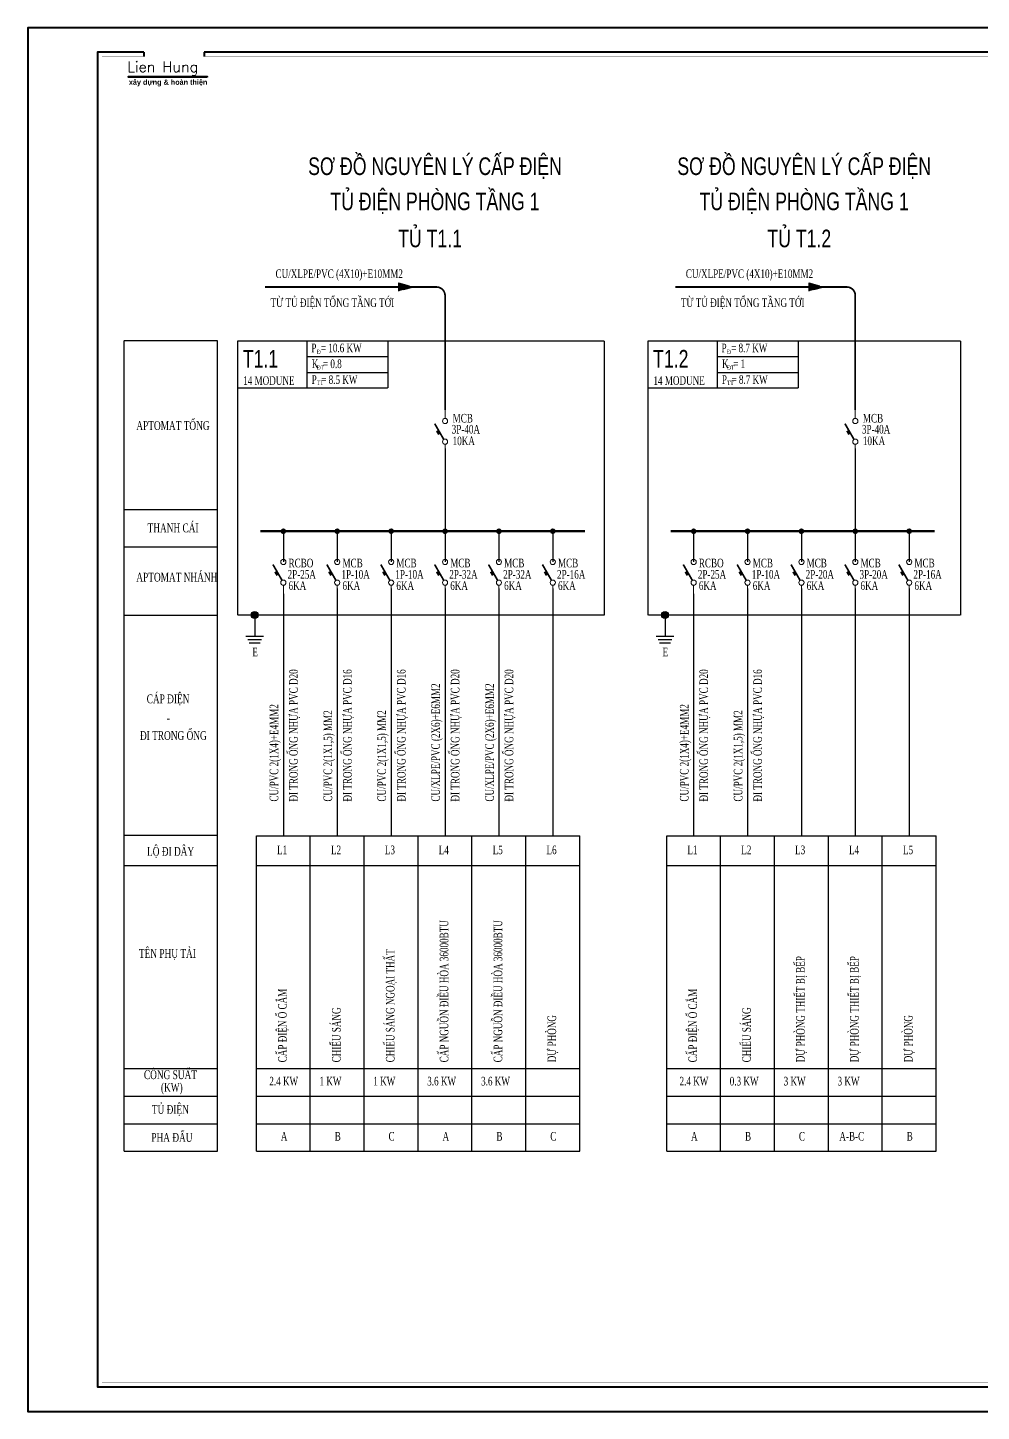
# Model space of a CAD drawing. Header units: inches. Extents: x -30463 to 18, y -115022 to 17.
# Drawn here: x -30463 to -15790, y -91309 to -70014 of the extents above; entities that cross this region are included whole.
import ezdxf
from ezdxf.enums import TextEntityAlignment as Align

# ---------------------------------------------------------------- set-up
doc = ezdxf.new("R2010")
doc.units = ezdxf.units.IN
doc.header["$MEASUREMENT"] = 0
for name, pattern in [('CENTER2', [1.125, 0.75, -0.125, 0.125, -0.125]), ('DASHED', [0.282222, 0.141111, -0.141111]), ('HIDDEN', [9.525, 6.35, -3.175])]:
    doc.linetypes.add(name, pattern=pattern)
for name, color, linetype in [('1', 1, 'Continuous'), ('day dan', 3, 'Continuous'), ('dien', 3, 'Continuous'), ('dien phong', 2, 'Continuous'), ('Sche', 2, 'Continuous'), ('tbi', 5, 'Continuous'), ('TEXT-E', 30, 'Continuous'), ('XT-Thiet bi dien', 50, 'HIDDEN')]:
    doc.layers.add(name, color=color, linetype=linetype)
for name, color, linetype, lineweight in [('6', 6, 'Continuous', 60), ('A-NETCAT', 7, 'Continuous', 40), ('cat1', 252, 'Continuous', 40), ('dây điện 2', 32, 'Continuous', 25), ('E-TEXT', 4, 'Continuous', 13), ('TBD', 2, 'Continuous', 15)]:
    doc.layers.add(name, color=color, linetype=linetype, lineweight=lineweight)
doc.styles.add('0-Thuong', font='vntimeh.shx', dxfattribs={"width": 0.7})
doc.styles.add('BOLD', font='')
doc.styles.add('RomanS', font='romans.shx')
doc.styles.add('VnAvantH', font='')
doc.styles.add('XT-Text dien', font='vntimeh.shx', dxfattribs={"width": 0.7})
doc.styles.get('BOLD').set_extended_font_data('VNI-Avo', bold=True)
doc.styles.get('VnAvantH').set_extended_font_data('.VnAvantH')

# ---------------------------------------------------------------- blocks, each defined once
blk = doc.blocks.new('mt')
at = {"layer": 'XT-Thiet bi dien', "linetype": 'DASHED', "lineweight": -3}
h = blk.add_hatch(color=5, dxfattribs=at)
h.set_gradient(color1=(0, 0, 255), one_color=1, tint=1)
h.paths.add_polyline_path([(3764.42, -1139.31), (3755.52, -1136.86), (3755.52, -1141.76)])
at = {"layer": 'XT-Thiet bi dien', "color": 3, "lineweight": -3}
for p, q in [((3755.52, -1136.86), (3764.42, -1139.31)), ((3755.52, -1136.86), (3755.52, -1141.76)), ((3764.42, -1139.31), (3755.52, -1141.76))]:
    blk.add_line(p, q, dxfattribs=at)
blk = doc.blocks.new('DI2')
at = {"layer": 'TBD'}
for p, q in [((0, 1000), (0, 1250)), ((0, 250), (0, 0))]:
    blk.add_line(p, q, dxfattribs=at)
for points, const_width in [([(-37, 390), (-302, 850)], 50), ([(-177, 533), (-239, 641)], 60)]:
    blk.add_lwpolyline(points, dxfattribs=dict(at, const_width=const_width))
for centre in [(0, 925), (0, 325)]:
    blk.add_circle(centre, 75, dxfattribs=at)
blk = doc.blocks.new('donut')
at = {"layer": 'dien phong', "const_width": 75}
blk.add_lwpolyline([(-37.5, 0, 1), (37.5, 0, 1)], format="xyb", close=True, dxfattribs=at)
blk = doc.blocks.new('nd')
at = {"layer": 'dây điện 2', "ltscale": 20}
h = blk.add_hatch(color=256, dxfattribs=at)
edge = h.paths.add_edge_path()
edge.add_arc((-451, -140), 97, 0, 360)
for p, q in [((-451, -140), (-451, -727)), ((-208, -727), (-695, -727)), ((-262, -819), (-641, -819)), ((-302, -910), (-601, -910))]:
    blk.add_line(p, q, dxfattribs=at)
blk.add_circle((-451, -140), 97, dxfattribs=at)
blk = doc.blocks.new('A$C074D4DC1')
blk.add_lwpolyline([(44733, -1037), (44733, 30566), (42, 30566), (42, -1037)], close=True)
for points in [[(2691, 30008), (1638, 30008), (1638, -479), (44175, -479), (44175, 30008), (4075, 30008)], [(2691, 30008), (2691, 29906)], [(4075, 30008), (4075, 29906)]]:
    blk.add_lwpolyline(points)
at = {"color": 142, "true_color": 0x00a1d6, "const_width": 6.02}
blk.add_lwpolyline([(2691, 29906), (1739, 29906), (1739, -377), (44073, -377), (44073, 29906), (4075, 29906)], dxfattribs=at)
at = {"color": 1}
blk.add_lwpolyline([(4144, 29434), (2345, 29434), (2345, 29451), (4144, 29451)], close=True, dxfattribs=at)
at = {"layer": 'A-NETCAT'}
for points in [[(2691, 30008), (2691, 29906)], [(4075, 30008), (4075, 29906)]]:
    blk.add_lwpolyline(points, dxfattribs=at)
at = {"color": 1}
for s, height, style, p in [('Lien Hung', 240.5, 'RomanS', (2317, 29551)), ('xaây döïng & hoaøn thieän', 119.83, 'BOLD', (2353, 29262))]:
    blk.add_text(s, height=height, dxfattribs=dict(at, style=style)).set_placement(p)

msp = doc.modelspace()

# ---------------------------------------------------------------- linework, layer by layer
at = {"color": 6, "linetype": 'Continuous', "const_width": 37.1, "elevation": 0}
for points in [[(-26883, -77764), (-21888, -77764)], [(-20571, -77764), (-16508, -77764)]]:
    msp.add_lwpolyline(points, dxfattribs=at)
at = {"layer": 'dây điện 2', "linetype": 'DASHED', "lineweight": -3, "const_width": 26.5, "elevation": -12909}
for points in [[(-24041, -75896), (-24041, -74138, 0.414214), (-24174, -74005), (-26809, -74005)], [(-17729, -75896), (-17729, -74138, 0.414214), (-17861, -74005), (-20497, -74005)]]:
    msp.add_lwpolyline(points, format="xyb", dxfattribs=at)
at = {"layer": 'Sche', "color": 3, "linetype": 'ByBlock'}
for p, q in [((-24041, -76492, -12909), (-24041, -77762, -12498)), ((-17729, -76492, -12909), (-17729, -77762, -12498)), ((-26529, -77764), (-26529, -78237)), ((-25700, -77764, -21404), (-25700, -78237, -21404)), ((-24870, -77764, -21404), (-24870, -78237, -21404)), ((-24041, -77764, -42809), (-24041, -78237, -42809)), ((-23212, -77764, -64213), (-23212, -78237, -64213)), ((-22383, -77764, -32107), (-22383, -78237, -32107)), ((-20216, -77764), (-20216, -78237)), ((-19387, -77764, -21404), (-19387, -78237, -21404)), ((-18558, -77764, -38044), (-18558, -78237, -38044)), ((-17729, -77764, -59449), (-17729, -78237, -59449)), ((-16900, -77764, -27342), (-16900, -78237, -27342)), ((-26529, -78727), (-26529, -82452)), ((-25700, -78644, -21404), (-25700, -82452, -21404)), ((-24870, -78644, -21404), (-24870, -82452, -21404)), ((-24041, -78644, -42809), (-24041, -82452, -42809)), ((-23212, -78644, -64213), (-23212, -82452, -64213)), ((-22383, -78644, -32107), (-22383, -82452, -32107)), ((-20216, -78727), (-20216, -82452)), ((-19387, -78644, -21404), (-19387, -82452, -21404)), ((-18558, -78644, -38044), (-18558, -82452, -38044)), ((-17729, -78644, -59449), (-17729, -82452, -59449)), ((-16900, -78644, -27342), (-16900, -82452, -27342))]:
    msp.add_line(p, q, dxfattribs=at)
at = {"layer": 'tbi', "linetype": 'CENTER2'}
for p, q in [((-26168, -74833), (-26168, -75562)), ((-24922, -74833), (-24922, -75563)), ((-19856, -74833), (-19856, -75562)), ((-18609, -74833), (-18609, -75563)), ((-26168, -75076), (-24922, -75076)), ((-19856, -75076), (-18609, -75076)), ((-26168, -75319), (-24922, -75319)), ((-19856, -75319), (-18609, -75319)), ((-24922, -75563), (-27229, -75562)), ((-18609, -75563), (-20916, -75562)), ((-28984, -77430), (-27544, -77430)), ((-28984, -78006), (-27544, -78006)), ((-28984, -79054), (-27544, -79054)), ((-28984, -82441), (-27544, -82441)), ((-26943, -87307), (-26943, -82452)), ((-26943, -82452), (-21968, -82452)), ((-26114, -87307), (-26114, -82452)), ((-25285, -87307), (-25285, -82452)), ((-24456, -87307), (-24456, -82452)), ((-23627, -87307), (-23627, -82452)), ((-22797, -87307), (-22797, -82452)), ((-21968, -87307), (-21968, -82452)), ((-20631, -87307), (-20631, -82452)), ((-20631, -82452), (-16485, -82452, -5294)), ((-19802, -87307), (-19802, -82452)), ((-18973, -87307), (-18973, -82452)), ((-18143, -87307), (-18143, -82452)), ((-17314, -87307), (-17314, -82452)), ((-16485, -87307), (-16485, -82452)), ((-28984, -82906), (-27544, -82906)), ((-26943, -82906), (-21968, -82906, -6353)), ((-20631, -82906), (-16485, -82906, -5294)), ((-28984, -86034, -4764), (-27544, -86034, -4764)), ((-26943, -86034, -4764), (-21968, -86034, -4764)), ((-20631, -86034, -4764), (-16485, -86034, -4764)), ((-28984, -86458, -4764), (-27544, -86458, -4764)), ((-26943, -86458, -4764), (-21968, -86458, -4764)), ((-20631, -86458, -4764), (-16485, -86458, -4764)), ((-28984, -86883, -4764), (-27544, -86883, -4764)), ((-26943, -86883, -4764), (-21968, -86883, -4764)), ((-20631, -86883, -4764), (-16485, -86883, -4764)), ((-26943, -87307, -4764), (-21968, -87307, -4764)), ((-20631, -87307, -4764), (-16485, -87307, -4764))]:
    msp.add_line(p, q, dxfattribs=at)
for points, elevation in [([(-27544, -87307), (-27544, -74832), (-28984, -74832), (-28984, -87307)], -2438), ([(-27229, -74832), (-21595, -74832), (-21595, -79054), (-27229, -79054)], 0), ([(-20916, -74832), (-16111, -74832), (-16111, -79054), (-20916, -79054)], 0)]:
    msp.add_lwpolyline(points, close=True, dxfattribs=dict(at, elevation=elevation))

# ---------------------------------------------------------------- block references
at = {"layer": 'cat1', "xscale": 0.6738010520752868, "yscale": 0.6738010520752868, "zscale": 0.6738010520752868}
msp.add_blockref('A$C074D4DC1', (-30491, -90610), dxfattribs=at)
at = {"layer": 'day dan', "linetype": 'DASHED', "lineweight": -3, "xscale": 26.50124739486714, "yscale": 26.50124739486714, "zscale": 26.50124739486714}
for p in [(-124282, -43812, -12909), (-117969, -43812, -12909)]:
    msp.add_blockref('mt', p, dxfattribs=at)
at = {"layer": 'dien', "ltscale": 5, "xscale": 0.567778012788948, "yscale": 0.567778012788948, "zscale": 0.567778012788948}
for p in [(-26529, -77764), (-25700, -77764, -21404), (-24870, -77764, -21404), (-24041, -77764, -44605), (-23212, -77764, -66009), (-22383, -77764, -33902), (-20216, -77764), (-19387, -77764, -21404), (-18558, -77764, -39840), (-17729, -77764, -61245), (-16900, -77764, -29138)]:
    msp.add_blockref('donut', p, dxfattribs=at)
at = {"layer": 'dây điện 2', "xscale": 0.5604631481659087, "yscale": 0.5604631481659087, "zscale": 0.5604631481659087}
for p in [(-26717, -78975), (-20404, -78975)]:
    msp.add_blockref('nd', p, dxfattribs=at)
at = {"layer": 'XT-Thiet bi dien', "linetype": 'Continuous', "xscale": 0.5300249480249375, "yscale": 0.5300249480249375, "zscale": 0.5300249480249375}
for p in [(-24041, -76558, -12909), (-17729, -76558, -12909), (-26529, -78727), (-25700, -78727, -21404), (-24870, -78727, -21404), (-24041, -78727, -42809), (-23212, -78727, -64213), (-22383, -78727, -32107), (-20216, -78727), (-19387, -78727, -21404), (-18558, -78727, -38044), (-17729, -78727, -59449), (-16900, -78727, -27342)]:
    msp.add_blockref('DI2', p, dxfattribs=at)

# ---------------------------------------------------------------- texts
at = {"layer": '1', "ltscale": 0.5, "style": '0-Thuong', "width": 0.7}
for s, p in [('2p-25A', (-26464, -78533)), ('rCBo', (-26449, -78359)), ('2p-25A', (-20152, -78533)), ('rCBo', (-20136, -78359)), ('6ka', (-26449, -78707)), ('6ka', (-20136, -78707))]:
    msp.add_text(s, height=132.5, dxfattribs=at).set_placement(p, align=Align.BOTTOM_LEFT)
at = {"layer": '6', "ltscale": 0.5, "style": '0-Thuong', "width": 0.7}
for p in [(-27147, -75511), (-20835, -75511)]:
    msp.add_text('14 modune', height=132.5, dxfattribs=at).set_placement(p)
for p in [(-24120, -81924, -61853), (-23290, -81924, -83257)]:
    msp.add_text('Cu/xlpe/PVC (2x6)+e6MM2', height=132.51, rotation=90, dxfattribs=at).set_placement(p)
at = {"layer": 'E-TEXT', "ltscale": 0.5, "style": 'VnAvantH', "width": 0.75}
for s, p in [('tñ t1.1', (-24271, -73219, 2794)), ('tñ t1.2', (-18591, -73219, 2794))]:
    msp.add_text(s, height=271.1, dxfattribs=at).set_placement(p, align=Align.MIDDLE)
for s, p in [('t1.1', (-27152, -75245)), ('t1.2', (-20840, -75245))]:
    msp.add_text(s, height=271.1, dxfattribs=at).set_placement(p)
at = {"layer": 'TEXT-E', "ltscale": 0.5, "style": 'VnAvantH', "width": 0.75}
for s, p in [('s¬ ®å nguyªn lý cÊp ®iÖn', (-24195, -72135, 2794)), ('s¬ ®å nguyªn lý cÊp ®iÖn', (-18515, -72135, 2794)), ('tñ ®iÖn phßng tÇng 1', (-24196, -72676, 2794)), ('tñ ®iÖn phßng tÇng 1', (-18516, -72676, 2794))]:
    msp.add_text(s, height=271.08, dxfattribs=at).set_placement(p, align=Align.MIDDLE)
at = {"layer": 'TEXT-E', "ltscale": 0.5, "style": 'XT-Text dien', "width": 0.7}
for s, p in [('cu/XLPE/PVC (4x10)+e10mm2', (-25669, -73867, -12909)), ('cu/XLPE/PVC (4x10)+e10mm2', (-19357, -73867, -12909)), ('tõ tñ ®iÖn tæng tÇng tíi', (-25774, -74312, -12909)), ('tõ tñ ®iÖn tæng tÇng tíi', (-19462, -74312, -12909))]:
    msp.add_text(s, height=132.51, dxfattribs=at).set_placement(p, align=Align.CENTER)
at = {"layer": 'TEXT-E', "ltscale": 0.5, "style": '0-Thuong', "width": 0.7}
for s, height, p in [('P  = 10.6 kW', 132.51, (-26099, -75009)), ('P  = 8.7 kW', 132.51, (-19787, -75009)), ('K  = 0.8', 132.5, (-26091, -75253)), ('§', 66.3, (-26015, -75037)), ('K  = 1', 132.5, (-19779, -75253)), ('§', 66.3, (-19703, -75037)), ('P  = 8.5 kW', 132.51, (-26094, -75496)), ('§T', 66.3, (-26015, -75279)), ('P  = 8.7 kW', 132.51, (-19782, -75496)), ('§T', 66.3, (-19703, -75279)), ('TT', 66.3, (-26015, -75512)), ('TT', 66.3, (-19703, -75512)), ('3P-40A', 132.5, (-23939, -76260, -10116)), ('3P-40A', 132.5, (-17627, -76260, -10116)), ('L1', 132.5, (-26626, -82734)), ('L2', 132.5, (-25796, -82734, 0)), ('L3', 132.5, (-24967, -82734)), ('L4', 132.5, (-24138, -82734)), ('L5', 132.5, (-23309, -82734)), ('L6', 132.5, (-22480, -82734)), ('L1', 132.5, (-20313, -82734)), ('L2', 132.5, (-19484, -82734, 0)), ('L3', 132.5, (-18655, -82734)), ('L4', 132.5, (-17826, -82734)), ('L5', 132.5, (-16996, -82734)), ('2.4 KW', 132.5, (-26745, -86293)), ('1 KW', 132.5, (-25973, -86293, -5351)), ('1 KW', 132.5, (-25144, -86293, -5351)), ('3.6 KW', 132.5, (-24315, -86293, -16053)), ('3.6 KW', 132.5, (-23486, -86293, -37458)), ('2.4 KW', 132.5, (-20433, -86293)), ('0.3 KW', 132.5, (-19661, -86293, -5351)), ('3 KW', 132.5, (-18831, -86293, -11289)), ('3 KW', 132.5, (-18002, -86293, -32693)), ('A', 133, (-26568, -87142)), ('B', 133, (-25739, -87142)), ('C', 133, (-24910, -87142)), ('A', 133, (-24080, -87142, 4764)), ('B', 133, (-23251, -87142, 4764)), ('C', 133, (-22422, -87142, 4764)), ('A', 133, (-20256, -87142)), ('B', 133, (-19426, -87142)), ('C', 133, (-18597, -87142)), ('a-b-c', 132.5, (-17974, -87142, 4764)), ('b', 133, (-16939, -87142, 4764))]:
    msp.add_text(s, height=height, dxfattribs=at).set_placement(p)
for s, height, p in [('MCB', 132.5, (-23924, -76130, -10116)), ('MCB', 132.5, (-17612, -76130, -10116)), ('10ka', 132.5, (-23924, -76479, -10116)), ('10ka', 132.5, (-17612, -76479, -10116)), ('1p-10A', 132.5, (-25635, -78533, -21404)), ('MCB', 132.5, (-25619, -78359, -21404)), ('1p-10A', 132.5, (-24806, -78533, -21404)), ('MCB', 132.5, (-24790, -78359, -21404)), ('2p-32A', 132.5, (-23976, -78533, -42809)), ('MCB', 132.5, (-23961, -78359, -42809)), ('2p-32A', 132.5, (-23147, -78533, -64213)), ('MCB', 132.5, (-23132, -78359, -64213)), ('2p-16A', 132.5, (-22318, -78533, -32107)), ('MCB', 132.5, (-22303, -78359, -32107)), ('1p-10A', 132.5, (-19322, -78533, -21404)), ('MCB', 132.5, (-19307, -78359, -21404)), ('2p-20A', 132.5, (-18493, -78533, -38044)), ('MCB', 132.5, (-18478, -78359, -38044)), ('3p-20A', 132.5, (-17664, -78533, -59449)), ('MCB', 132.5, (-17649, -78359, -59449)), ('2p-16A', 132.5, (-16835, -78533, -27342)), ('MCB', 132.5, (-16819, -78359, -27342)), ('6ka', 132.5, (-25619, -78707, -21404)), ('6ka', 132.5, (-24790, -78707, -21404)), ('6ka', 132.5, (-23961, -78707, -42809)), ('6ka', 132.5, (-23132, -78707, -64213)), ('6ka', 132.5, (-22303, -78707, -32107)), ('6ka', 132.5, (-19307, -78707, -21404)), ('6ka', 132.5, (-18478, -78707, -38044)), ('6ka', 132.5, (-17649, -78707, -59449)), ('6ka', 132.5, (-16819, -78707, -27342)), ('e', 133, (-27007, -79729)), ('e', 133, (-20695, -79729))]:
    msp.add_text(s, height=height, dxfattribs=at).set_placement(p, align=Align.BOTTOM_LEFT)
at = {"layer": 'TEXT-E', "linetype": 'Continuous', "style": '0-Thuong', "width": 0.7}
for s, height, p in [('aptomat tæng', 135.62, (-28791, -76246)), ('thanh c¸i', 135.6, (-28618, -77821)), ('aptomat nh¸nh', 135.62, (-28791, -78579)), ('c¸p ®iÖn', 135.6, (-28631, -80452, -2438)), ('-', 136, (-28322, -80745, -2438)), ('®i trong èng', 135.62, (-28735, -81016, -2438)), ('lé ®i d©y', 135.6, (-28626, -82799, -2438)), ('tªn phô t¶i', 135.62, (-28751, -84370, -2438)), ('tñ ®iÖn', 135.6, (-28552, -86770, -2438)), ('pha ®Êu', 135.6, (-28560, -87201, -2438))]:
    msp.add_text(s, height=height, dxfattribs=at).set_placement(p, align=Align.BOTTOM_LEFT)
at = {"layer": 'TEXT-E', "ltscale": 0.5, "style": '0-Thuong', "width": 0.7}
for s, height, p in [('®i trong èng nhùa pvc d20', 132.51, (-26307, -81924, -19044)), ('®i trong èng nhùa pvc d16', 132.51, (-25478, -81924, -40448)), ('®i trong èng nhùa pvc d16', 132.51, (-24649, -81924, -40448)), ('®i trong èng nhùa pvc d20', 132.51, (-23820, -81924, -61853)), ('®i trong èng nhùa pvc d20', 132.51, (-22991, -81924, -83257)), ('®i trong èng nhùa pvc d20', 132.51, (-19995, -81924, -19044)), ('®i trong èng nhùa pvc d16', 132.51, (-19166, -81924, -40448)), ('Cu/PVC 2(1x4)+E4mm2', 132.51, (-26607, -81924, -19044)), ('Cu/PVC 2(1x4)+E4mm2', 132.51, (-20295, -81924, -19044)), ('Cu/PVC 2(1x1,5) mm2', 132.51, (-25778, -81924, -40448)), ('Cu/PVC 2(1x1,5) mm2', 132.51, (-24949, -81924, -40448)), ('Cu/PVC 2(1x1,5) mm2', 132.51, (-19466, -81924, -40448)), ('CÊP NGUåN §IÒU HßA 36000BTU', 132.51, (-23990, -85937, -54398)), ('CÊP NGUåN §IÒU HßA 36000BTU', 132.51, (-23161, -85937, -75803)), ('CHIÕU S¸NG NGO¹I THÊT', 132.51, (-24819, -85937, -16053)), ('dù phßng thiÕt bÞ bÕp', 132.51, (-18507, -85937, -49634)), ('dù phßng thiÕt bÞ bÕp', 132.51, (-17678, -85937, -71038)), ('cÊp ®iÖn æ c¾m', 132.51, (-26478, -85937)), ('cÊp ®iÖn æ c¾m', 132.51, (-20165, -85937)), ('chiÕu s¸ng ', 132.51, (-25648, -85937, -16053)), ('chiÕu s¸ng ', 132.51, (-19336, -85937, -16053)), ('dù phßng', 132.5, (-22332, -85937, -45813)), ('dù phßng', 132.5, (-16848, -85937, -41049))]:
    msp.add_text(s, height=height, rotation=90, dxfattribs=at).set_placement(p)
at = {"layer": 'TEXT-E', "linetype": 'Continuous', "style": '0-Thuong', "width": 0.7}
for s, p in [('c«ng suÊt', (-28674, -86196, -2438)), ('(kw)', (-28412, -86390, -2438))]:
    msp.add_text(s, height=135.6, dxfattribs=at).set_placement(p)

doc.saveas('drawing.dxf')
